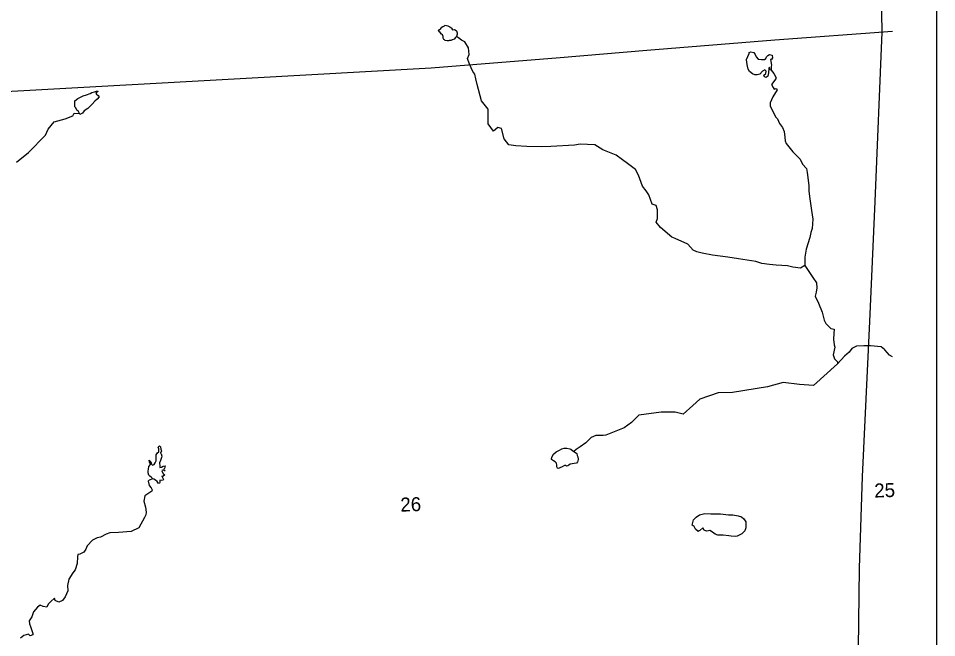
# Model space of a CAD drawing. Extents: x 152.25 to 156.79, y -99.3 to -95.36.
# Drawn here: x 155.149 to 156.135, y -97.398 to -96.733 of the extents above; entities that cross this region are included whole.
import ezdxf

# ---------------------------------------------------------------- set-up
doc = ezdxf.new("R2010")
doc.units = 0
for name, color, linetype in [('PL City Lakes', 7, 'Continuous'), ('PL City Local Roads', 7, 'Continuous'), ('PL City Map Border', 7, 'Continuous'), ('PL City Section Lines', 7, 'Continuous'), ('PL CITY TRIBUTARIES', 7, 'Continuous')]:
    doc.layers.add(name, color=color, linetype=linetype)

msp = doc.modelspace()

# ---------------------------------------------------------------- linework, layer by layer
at = {"layer": 'PL City Lakes'}
for points in [[(155.61438, -96.75653), (155.61349, -96.75676), (155.61173, -96.75699), (155.61107, -96.75726), (155.60965, -96.75726), (155.60765, -96.75706), (155.60696, -96.75622), (155.60611, -96.75583), (155.60538, -96.75449), (155.60542, -96.7526), (155.60481, -96.75099), (155.60369, -96.7501), (155.60208, -96.74845), (155.60088, -96.74741), (155.60042, -96.74661), (155.60108, -96.7453), (155.60292, -96.74403), (155.60388, -96.74261), (155.60492, -96.74184), (155.60619, -96.74153), (155.6068, -96.74099), (155.60719, -96.74042), (155.60884, -96.74068), (155.61027, -96.74122), (155.6125, -96.7423), (155.61369, -96.74307), (155.61415, -96.74376), (155.61546, -96.7453), (155.61722, -96.74514), (155.61822, -96.74545), (155.61961, -96.74664), (155.62034, -96.74853), (155.62045, -96.7501), (155.61965, -96.7526), (155.61869, -96.7538), (155.61715, -96.7556), (155.61553, -96.7561), (155.61519, -96.75633)], [(155.95084, -96.78821), (155.94807, -96.78998), (155.94523, -96.7929), (155.94246, -96.7939), (155.93985, -96.79382), (155.93754, -96.79267), (155.93446, -96.79005), (155.93293, -96.78775), (155.932, -96.78436), (155.93139, -96.78052), (155.93123, -96.77729), (155.93262, -96.7739), (155.93385, -96.77075), (155.93393, -96.7696), (155.93562, -96.76921), (155.93877, -96.76975), (155.94038, -96.77198), (155.94154, -96.77437), (155.94361, -96.77683), (155.94731, -96.77736), (155.95023, -96.77729), (155.95192, -96.77629), (155.95246, -96.77444), (155.95407, -96.7729), (155.95592, -96.77198), (155.95869, -96.77267), (155.95892, -96.7756), (155.95799, -96.77713), (155.95684, -96.77744), (155.95784, -96.78336), (155.95753, -96.78498), (155.95753, -96.78721), (155.95753, -96.78867), (155.95646, -96.78851), (155.95584, -96.78552), (155.95492, -96.78652), (155.95484, -96.79159), (155.954, -96.79528), (155.95215, -96.79659), (155.95046, -96.79582), (155.94984, -96.79421), (155.952, -96.79221), (155.95207, -96.7899)], [(155.21369, -96.83327), (155.212, -96.83158), (155.21084, -96.82919), (155.20984, -96.82796), (155.20977, -96.82596), (155.20992, -96.82289), (155.21, -96.82173), (155.213, -96.81912), (155.21607, -96.81789), (155.21892, -96.81643), (155.22253, -96.81535), (155.22653, -96.81381), (155.2283, -96.81281), (155.23099, -96.81189), (155.23299, -96.81128), (155.2346, -96.81135), (155.23491, -96.81181), (155.23322, -96.81266), (155.23237, -96.81335), (155.2333, -96.81458), (155.23499, -96.81604), (155.23591, -96.81743), (155.23376, -96.82004), (155.23153, -96.82197), (155.22838, -96.82512), (155.22376, -96.82989), (155.21999, -96.83227), (155.21799, -96.83496), (155.21538, -96.83642), (155.21476, -96.83542)], [(155.30106, -97.2289), (155.30106, -97.23113), (155.30068, -97.23206), (155.29975, -97.23221), (155.29822, -97.23006), (155.29645, -97.22883), (155.29483, -97.22783), (155.29376, -97.22744), (155.29176, -97.22567), (155.29053, -97.2246), (155.2893, -97.22329), (155.28853, -97.22075), (155.2886, -97.21914), (155.28899, -97.21706), (155.28937, -97.21399), (155.29107, -97.21214), (155.29091, -97.21053), (155.29007, -97.20937), (155.28976, -97.20737), (155.2916, -97.20922), (155.29237, -97.2116), (155.29337, -97.21253), (155.29491, -97.21183), (155.29622, -97.2103), (155.29714, -97.20799), (155.29737, -97.20622), (155.29737, -97.20453), (155.29714, -97.20145), (155.29868, -97.19961), (155.29999, -97.1983), (155.29991, -97.19507), (155.29922, -97.19338), (155.30068, -97.19192), (155.30191, -97.19315), (155.30229, -97.19568), (155.30252, -97.19661), (155.30298, -97.19738), (155.30198, -97.19984), (155.30252, -97.20068), (155.30322, -97.20307), (155.30298, -97.20437), (155.30191, -97.2076), (155.30083, -97.21022), (155.30114, -97.21376), (155.30122, -97.21529), (155.30298, -97.21483), (155.30483, -97.21368), (155.30683, -97.21352), (155.30629, -97.21629), (155.30583, -97.21606), (155.30537, -97.21783), (155.30675, -97.21868), (155.30352, -97.21798), (155.30345, -97.21883), (155.30483, -97.22191), (155.30537, -97.22221), (155.3066, -97.22291), (155.30429, -97.22483), (155.30329, -97.22437), (155.30491, -97.22737), (155.30521, -97.22806), (155.30483, -97.22883), (155.30298, -97.22898)], [(155.73691, -97.21306), (155.73553, -97.21291), (155.73299, -97.2146), (155.73076, -97.21545), (155.72923, -97.21614), (155.72807, -97.21591), (155.72746, -97.21437), (155.72746, -97.21253), (155.72723, -97.21053), (155.72546, -97.20914), (155.72392, -97.20791), (155.72184, -97.20645), (155.722, -97.20422), (155.72377, -97.20076), (155.72661, -97.19845), (155.73038, -97.19653), (155.73269, -97.19522), (155.73515, -97.19438), (155.73822, -97.19461), (155.7413, -97.1953), (155.74253, -97.19561), (155.74468, -97.19715), (155.74576, -97.19799), (155.7476, -97.19907), (155.74883, -97.2003), (155.74922, -97.20214), (155.74976, -97.20291), (155.74991, -97.20391), (155.75029, -97.20614), (155.74999, -97.20837), (155.7496, -97.20899), (155.74845, -97.2106), (155.74614, -97.21106), (155.74384, -97.21129), (155.74191, -97.21168), (155.74038, -97.21276), (155.73938, -97.21329), (155.73784, -97.21391)], [(155.90617, -97.28781), (155.90386, -97.28765), (155.90017, -97.28796), (155.8974, -97.28658), (155.89448, -97.28473), (155.89186, -97.28289), (155.89017, -97.28304), (155.88817, -97.2835), (155.88556, -97.28227), (155.88402, -97.27996), (155.8811, -97.28273), (155.88033, -97.28319), (155.8791, -97.28381), (155.87648, -97.28135), (155.87479, -97.27843), (155.87264, -97.2772), (155.87418, -97.27135), (155.87694, -97.26843), (155.88064, -97.26597), (155.88617, -97.26458), (155.89279, -97.26474), (155.89663, -97.26505), (155.90324, -97.26489), (155.90893, -97.26566), (155.9117, -97.26581), (155.91647, -97.26612), (155.92216, -97.2672), (155.9257, -97.26812), (155.92831, -97.27027), (155.93046, -97.27335), (155.93046, -97.2755), (155.93031, -97.27981), (155.92923, -97.28304), (155.926, -97.28627), (155.92093, -97.28873), (155.91893, -97.28935), (155.91478, -97.28904), (155.91201, -97.28842)]]:
    msp.add_lwpolyline(points, close=True, dxfattribs=at)
at = {"layer": 'PL City Local Roads'}
for points in [[(156.04871, -95.40781), (156.05318, -95.61865), (156.05321, -95.74946), (156.05446, -95.87468), (156.06084, -96.15209), (156.0737, -96.60706), (156.07655, -96.74794), (156.06881, -96.92955), (156.06307, -97.05852), (156.0552, -97.22482), (156.0519, -97.32328), (156.04808, -97.63832), (156.04922, -97.76297), (156.05212, -97.88904), (156.06913, -98.54635), (156.07456, -98.78384), (156.07732, -98.89851), (156.08508, -99.10329), (156.08711, -99.19569)], [(156.08786, -96.74723), (155.9616, -96.75668), (155.82413, -96.76775), (155.73094, -96.7756), (155.59238, -96.78667), (155.39385, -96.79774), (155.14211, -96.81173), (155.01771, -96.81696), (154.83302, -96.81604), (154.76366, -96.81512), (154.65064, -96.81389), (154.46041, -96.81281)]]:
    msp.add_lwpolyline(points, dxfattribs=at)
at = {"layer": 'PL City Map Border'}
msp.add_lwpolyline([(152.25264, -99.24303), (152.25264, -95.36046), (156.13521, -95.36046), (156.13521, -99.24303), (152.25264, -99.24303)], dxfattribs=at)
at = {"layer": 'PL CITY TRIBUTARIES'}
for points in [[(155.99367, -96.99821), (155.98891, -97.00114), (155.98076, -97.00021), (155.97506, -96.99883), (155.96276, -96.99791), (155.95584, -96.99729), (155.94769, -96.99637), (155.94108, -96.99421), (155.92231, -96.99114), (155.91093, -96.98945), (155.89463, -96.98729), (155.88356, -96.98529), (155.87787, -96.98376), (155.87371, -96.98191), (155.86818, -96.97545), (155.85449, -96.9693), (155.8508, -96.96792), (155.8388, -96.95777), (155.83419, -96.95177), (155.83542, -96.94777), (155.83557, -96.93854), (155.83419, -96.93408), (155.82973, -96.93254), (155.82635, -96.92239), (155.82342, -96.91809), (155.81943, -96.91332), (155.81497, -96.90148), (155.81189, -96.89532), (155.80328, -96.88887), (155.79805, -96.88487), (155.79097, -96.87979), (155.77682, -96.87426), (155.76837, -96.86903), (155.75237, -96.86826), (155.74637, -96.86933), (155.72115, -96.87056), (155.71069, -96.87103), (155.69531, -96.87056), (155.68332, -96.86995), (155.67594, -96.86872), (155.67071, -96.86226), (155.66809, -96.85149), (155.66409, -96.85042), (155.65933, -96.85411), (155.65364, -96.84626), (155.65379, -96.83565), (155.65364, -96.83058), (155.64671, -96.8215), (155.64179, -96.80397), (155.64056, -96.79797), (155.63949, -96.79305), (155.63718, -96.79028), (155.63349, -96.78213), (155.63134, -96.77629), (155.63318, -96.77183), (155.63257, -96.7646), (155.62872, -96.75829), (155.62518, -96.75645), (155.6218, -96.75399), (155.61965, -96.7526)], [(155.95753, -96.78867), (155.9603, -96.79228), (155.96299, -96.7969), (155.96245, -96.7982), (155.95784, -96.80428), (155.95953, -96.8072), (155.96061, -96.8092), (155.96292, -96.80843), (155.96399, -96.80997), (155.95938, -96.81735), (155.9563, -96.82381), (155.95661, -96.82735), (155.96245, -96.83904), (155.96445, -96.84104), (155.96661, -96.84611), (155.96984, -96.85026), (155.97137, -96.85457), (155.97214, -96.86057), (155.9726, -96.86441), (155.97353, -96.86733), (155.98076, -96.87625), (155.98875, -96.88441), (155.99121, -96.88963), (155.99537, -96.89425), (155.99613, -96.89871), (155.99798, -96.91255), (155.99813, -96.91839), (155.99875, -96.92424), (156.00075, -96.93946), (156.00213, -96.94869), (156.00152, -96.95884), (155.99998, -96.96299), (155.99921, -96.96822), (155.99506, -96.98099), (155.99367, -96.98945), (155.99367, -96.99821), (156.00244, -97.01113), (156.00613, -97.01698), (156.00644, -97.0222), (156.00598, -97.02713), (156.00475, -97.03113), (156.00828, -97.03897), (156.01213, -97.0485), (156.01428, -97.05712), (156.01628, -97.0605), (156.02166, -97.06588), (156.02536, -97.06681), (156.02489, -97.07142), (156.02459, -97.07757), (156.02505, -97.08357), (156.02582, -97.08618), (156.02397, -97.09418), (156.02551, -97.09849), (156.02889, -97.10172), (156.02889, -97.10387)], [(155.1471, -96.8874), (155.16001, -96.87725), (155.17847, -96.85849), (155.18124, -96.85203), (155.1877, -96.84434), (155.19969, -96.84096), (155.20769, -96.83788), (155.20923, -96.83481), (155.21476, -96.83542)], [(156.08786, -97.09651), (156.08457, -97.09464), (156.07964, -97.0888), (156.07934, -97.08864), (156.07565, -97.08572), (156.06427, -97.08465), (156.06165, -97.08465), (156.05688, -97.08465), (156.04919, -97.0848), (156.04427, -97.08757), (156.0412, -97.09141), (156.03643, -97.09556), (156.02889, -97.10387), (156.0029, -97.12725), (156.0029, -97.12725), (155.98783, -97.12602), (155.9703, -97.12386), (155.95369, -97.12878), (155.91616, -97.13463), (155.90047, -97.13494), (155.88079, -97.14201), (155.87341, -97.14878), (155.86295, -97.15801), (155.85434, -97.15585), (155.83957, -97.15585), (155.81558, -97.15893), (155.80758, -97.16693), (155.79959, -97.17277), (155.7799, -97.18046), (155.77713, -97.18077), (155.76944, -97.18077), (155.76421, -97.18292), (155.75868, -97.18876), (155.75252, -97.19307), (155.74822, -97.19584), (155.74576, -97.19799)], [(155.29376, -97.22744), (155.28984, -97.22883), (155.28876, -97.22975), (155.28968, -97.23436), (155.29168, -97.23698), (155.29291, -97.23913), (155.2926, -97.24052), (155.28507, -97.24574), (155.28399, -97.25128), (155.28584, -97.25774), (155.28645, -97.26297), (155.28614, -97.26605), (155.28476, -97.26897), (155.27861, -97.28004), (155.27046, -97.28404), (155.25662, -97.28496), (155.24754, -97.28542), (155.24339, -97.28681), (155.23755, -97.28988), (155.23401, -97.29081), (155.22878, -97.29327), (155.22324, -97.29927), (155.22155, -97.3028), (155.21971, -97.30619), (155.2154, -97.30834), (155.21309, -97.30865), (155.21278, -97.31095), (155.21232, -97.31834), (155.21017, -97.32495), (155.20771, -97.32833), (155.20356, -97.3351), (155.20217, -97.34171), (155.20248, -97.34771), (155.1994, -97.35402), (155.19648, -97.35801), (155.19264, -97.35971), (155.18864, -97.35801), (155.18818, -97.35555), (155.18402, -97.35894), (155.18126, -97.36186), (155.17987, -97.36494), (155.17572, -97.36447), (155.1728, -97.36294), (155.16988, -97.36524), (155.16557, -97.37016), (155.16357, -97.37539), (155.16311, -97.37647), (155.16096, -97.37985), (155.16111, -97.38293), (155.16234, -97.38585), (155.16495, -97.39339), (155.16495, -97.39477), (155.16188, -97.39585), (155.16003, -97.394), (155.15511, -97.39539), (155.15157, -97.39831)]]:
    msp.add_lwpolyline(points, dxfattribs=at)

# ---------------------------------------------------------------- texts
at = {"layer": 'PL City Section Lines'}
for s, rotation, p in [('25', 1.91238, (156.06847, -97.24749)), ('26', 1.91423, (155.55965, -97.26261))]:
    msp.add_text(s, height=0.015, rotation=rotation, dxfattribs=at).set_placement(p)

doc.saveas('drawing.dxf')
